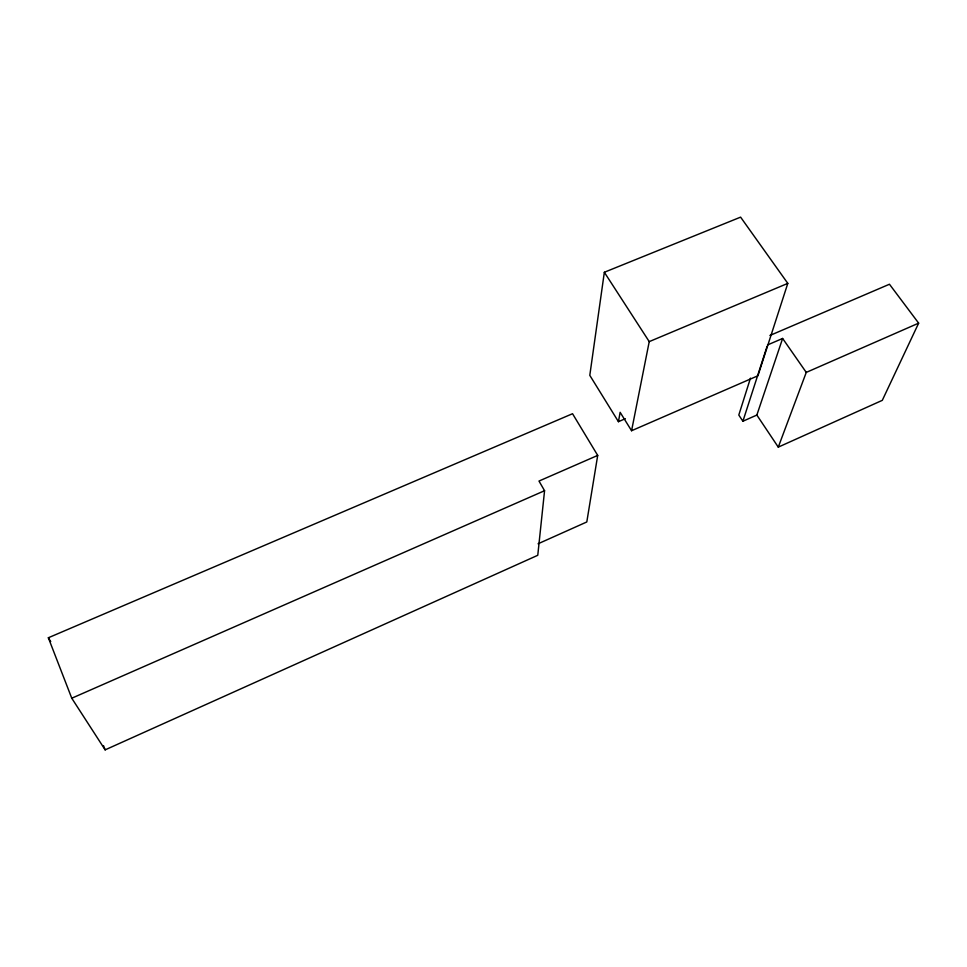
<?xml version="1.0" encoding="UTF-8"?>
<svg xmlns="http://www.w3.org/2000/svg" width="967" height="967" viewBox="0 0 967 967"><rect width="100%" height="100%" fill="white"/><g stroke="black" fill="none" stroke-linecap="round" stroke-linejoin="round"><path stroke-width="1.45" d="M597.703 455.409L538.982 481.058L544.566 490.716L537.773 555.288L105.149 749.86L71.763 698.222L48.35 637.761L572.537 413.719L597.703 455.409L586.8 521.962L538.075 543.78M618.445 421.685L620.137 412.317L631.572 430.726L757.935 375.764L787.803 283.379L740.601 217.14L604.339 272.271L589.797 375.353L618.445 421.685L625.359 418.687M631.572 430.726L649.232 341.629L604.339 272.271M750.465 378.157L738.8 415.048L742.898 421.237L756.847 415.061L782.629 338.462L806.26 372.404L778.278 447.129L756.847 415.061M742.898 421.237L767.073 346.367M769.901 335.476L889.459 284.238L918.65 323.147L882.303 400.338L778.278 447.129M806.26 372.404L918.65 323.147M71.763 698.222L544.566 490.716M767.532 344.953L782.629 338.462M649.232 341.629L787.803 283.379M48.35 637.761L50.719 641.568M103.493 745.642L105.149 749.86"/></g></svg>
